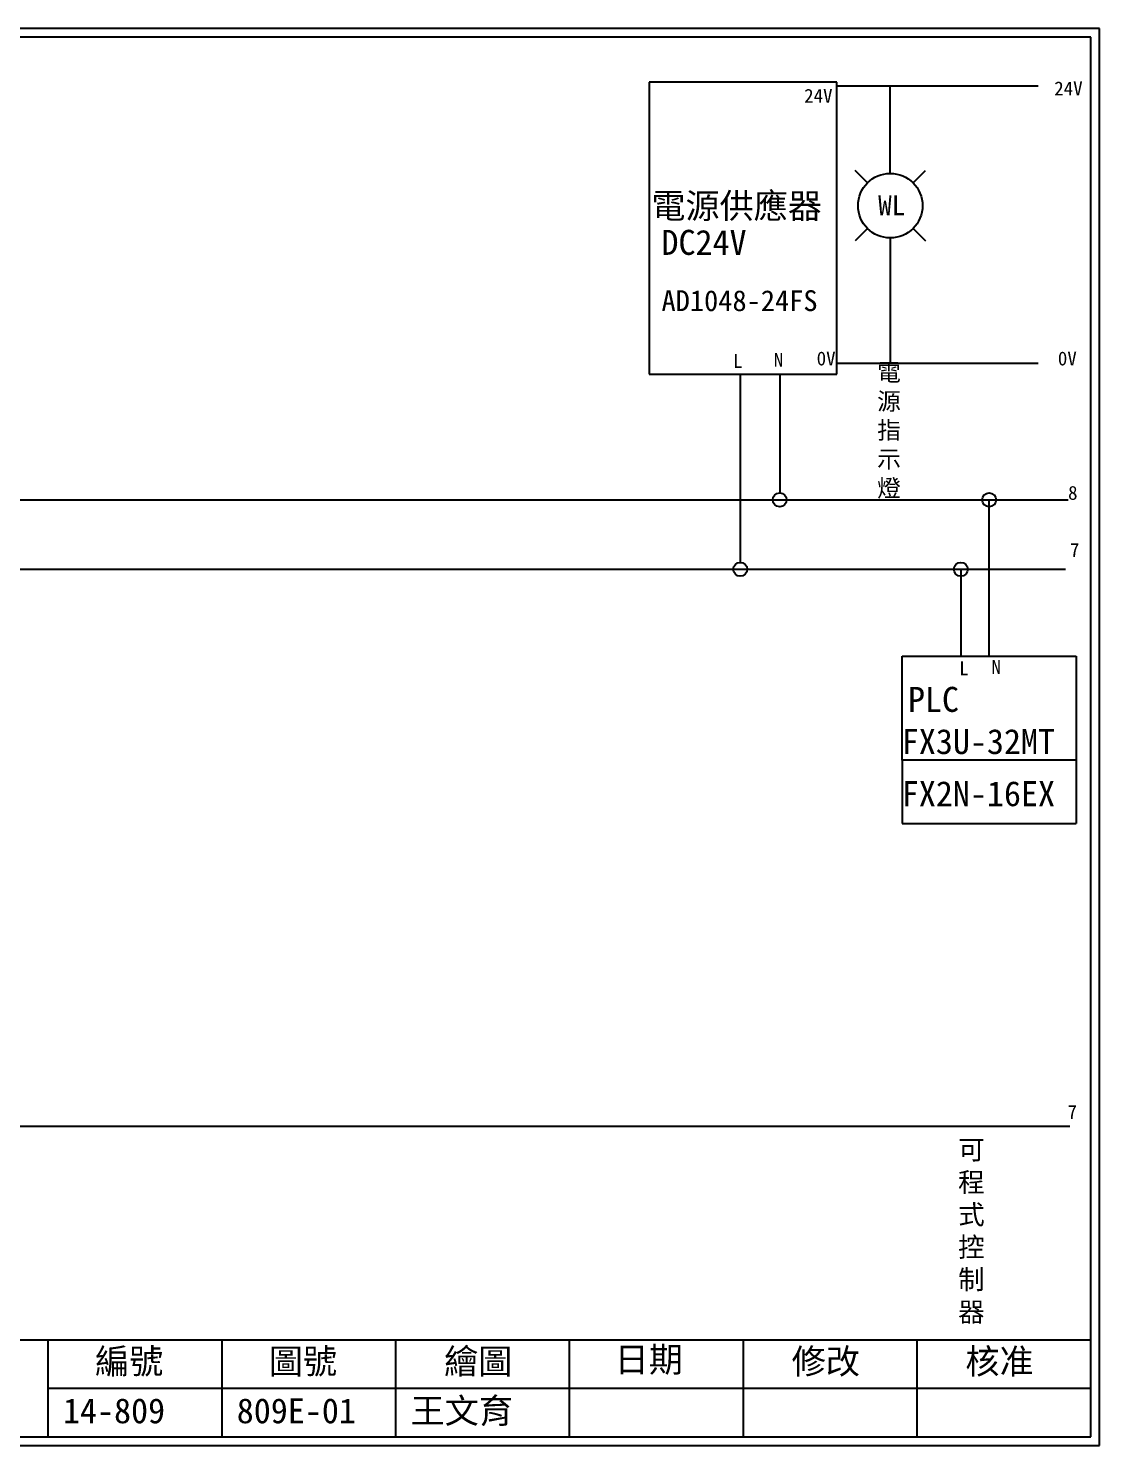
# Model space of a CAD drawing. Extents: x 10 to 297, y 3 to 207.
# Drawn here: x 142.9 to 297, y 3 to 207 of the extents above; entities that cross this region are included whole.
import ezdxf
from ezdxf.enums import TextEntityAlignment as Align

# ---------------------------------------------------------------- set-up
doc = ezdxf.new("R2010")
doc.units = 0
doc.layers.get('0').update_dxf_attribs({"linetype": 'CONTINUOUS'})
doc.layers.add('圖框層', color=7, linetype='CONTINUOUS')
doc.layers.add('標尺寸層', color=3, linetype='CONTINUOUS')
doc.styles.add('CNS', font='romanc.shx', dxfattribs={"bigfont": 'chineset.shx'})
doc.styles.add('STSL', font='KAIU.TTF')

msp = doc.modelspace()

# ---------------------------------------------------------------- linework, layer by layer
for p, q in [((259.19, 199.2), (232.19, 199.2)), ((232.19, 199.2), (232.19, 157.2)), ((259.19, 157.2), (259.19, 199.2)), ((288.16, 198.67), (259.19, 198.67)), ((266.88, 189.99), (266.88, 198.67)), ((266.88, 186.09), (266.88, 189.99)), ((263.6, 184.73), (261.83, 186.5)), ((270.16, 184.73), (271.93, 186.5)), ((263.6, 178.17), (261.83, 176.4)), ((270.16, 178.17), (271.93, 176.4)), ((266.88, 176.81), (266.88, 172.86)), ((266.88, 172.86), (266.88, 158.72)), ((232.19, 157.2), (255.19, 157.2)), ((245.3, 157.2), (245.3, 130.12)), ((250.97, 157.2), (250.97, 140.12)), ((255.19, 157.2), (259.19, 157.2)), ((288.16, 158.72), (259.19, 158.72)), ((78.4, 139.12), (292.46, 139.12)), ((281.11, 116.64), (281.11, 139.12)), ((78.4, 129.12), (292.09, 129.12)), ((268.61, 116.64), (293.61, 116.64)), ((268.61, 101.64), (268.61, 116.64)), ((293.61, 116.64), (293.61, 101.64)), ((293.61, 101.64), (268.61, 101.64))]:
    msp.add_line(p, q)
for centre, radius in [((266.88, 181.45), 4.64), ((250.97, 139.12), 1), ((245.3, 129.12), 1)]:
    msp.add_circle(centre, radius)
at = {"layer": '圖框層', "color": 7}
for p, q in [((297, 206.97), (10, 206.97)), ((297, 3), (297, 206.97)), ((295.75, 205.72), (11.25, 205.72)), ((295.75, 4.25), (295.75, 205.72)), ((11.25, 18.25), (295.75, 18.25)), ((145.75, 4.25), (145.75, 18.25)), ((170.75, 4.25), (170.75, 18.25)), ((195.75, 4.25), (195.75, 18.25)), ((220.75, 4.25), (220.75, 18.25)), ((245.75, 4.25), (245.75, 18.25)), ((270.75, 4.25), (270.75, 18.25)), ((145.75, 11.25), (295.75, 11.25)), ((11.25, 4.25), (295.75, 4.25)), ((10, 3), (297, 3))]:
    msp.add_line(p, q, dxfattribs=at)
at = {"layer": '標尺寸層', "color": 7}
for p, q in [((277.03, 129.15), (277.03, 116.64)), ((268.61, 101.64), (268.61, 92.55)), ((293.61, 101.64), (293.61, 92.55)), ((268.61, 92.55), (293.61, 92.55)), ((292.73, 48.91), (86.4, 48.91))]:
    msp.add_line(p, q, dxfattribs=at)
for centre in [(281.11, 139.12), (277.03, 129.12)]:
    msp.add_circle(centre, 1, dxfattribs=at)

# ---------------------------------------------------------------- texts
at = {"color": 7}
msp.add_text('WL', height=2.856, dxfattribs=at).set_placement((267.08, 181.5), align=Align.MIDDLE_CENTER)
at = {"layer": '圖框層', "color": 4, "style": 'STSL'}
for s, height, p in [('24V', 2, (254.49, 196.26)), ('24V', 2, (290.47, 197.32)), ('電源供應器', 3.6, (232.5, 179.63)), ('DC24V', 3.6, (233.96, 174.37)), ('AD1048-24FS', 3, (233.97, 166.28)), ('L', 2, (244.26, 158.11)), ('N', 2, (250.12, 158.26)), ('0V', 2, (256.29, 158.46)), ('0V', 2, (290.99, 158.46)), ('8', 2, (292.46, 139.12)), ('7', 2, (292.73, 130.9)), ('L', 2, (276.8, 113.88)), ('N', 2, (281.44, 114.06)), ('PLC', 3.6, (269.42, 108.6)), ('FX3U-32MT', 3.6, (268.54, 102.53)), ('FX2N-16EX', 3.6, (268.54, 95.03)), ('7', 2, (292.38, 50.01)), ('編號', 3.6, (152.47, 13.34)), ('圖號', 3.6, (177.47, 13.34)), ('繪圖', 3.6, (202.69, 13.34)), ('日期', 3.6, (227.22, 13.59)), ('修改', 3.6, (252.69, 13.34)), ('核准', 3.6, (277.69, 13.34)), ('王文育', 3.6, (197.86, 6.22)), ('14-809', 3.6, (147.86, 6.22)), ('809E-01', 3.6, (172.86, 6.22))]:
    msp.add_text(s, height=height, dxfattribs=at).set_placement(p)
at = {"layer": '標尺寸層', "color": 7, "attachment_point": 1, "style": 'CNS'}
for s, insert, char_height, width in [('{\\fDFKai-SB|b0|i0|c136|p65;電\\P源指示燈}', (264.99, 158.72), 2.5, 4.1392), ('{\\fDFKai-SB|b0|i0|c136|p65;可程式控制器}', (276.64, 46.99), 2.8, 5.4243)]:
    msp.add_mtext(s, dxfattribs=dict(at, insert=insert, char_height=char_height, width=width))

doc.saveas('drawing.dxf')
